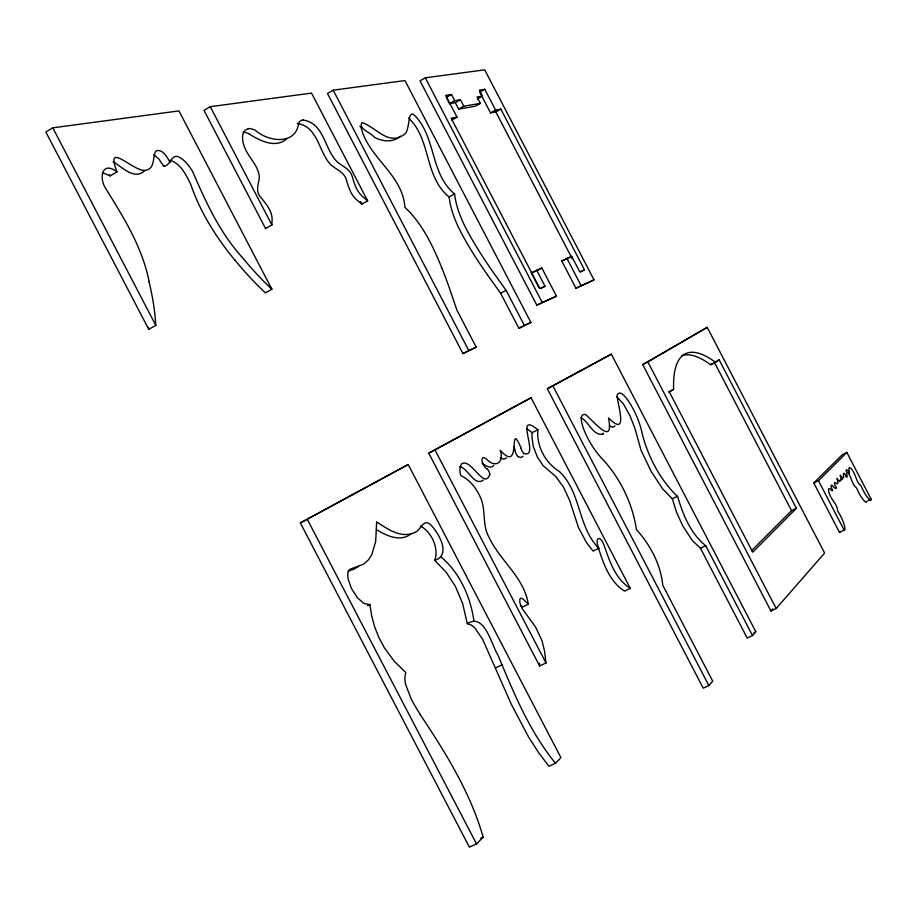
<?xml version="1.0" encoding="UTF-8"?>
<svg xmlns="http://www.w3.org/2000/svg" width="917" height="917" viewBox="0 0 917 917"><rect width="100%" height="100%" fill="white"/><g stroke="black" fill="none" stroke-linecap="round" stroke-linejoin="round"><path stroke-width="1.38" d="M520.409 605.346L522.06 607.237L528.318 604.2L522.954 598.95L521.051 598.182L519.916 598.709L519.79 602.538L522.186 608.67L535.574 627.056L542.05 640.811L544.526 650.955L545.97 662.945L539.632 665.971L539.471 663.255M831.845 490.194L831.845 490.159A9.342 2.43 63.9 0 1 831.295 490.618M537.878 429.752C536.388 446.212 545.317 462.753 559.232 471.407C581.298 491.982 577.538 526.954 598.824 548.251L593.047 551.083L586.456 542.509L578.489 527.573L569.721 500.625L563.554 487.191L555.897 476.668L543.059 465.572L537.328 456.964L533.19 446.189L531.906 436.045L532.147 432.686L537.878 429.752C512.993 409.44 540.743 459.314 523.871 453.399M102.349 172.545L110.155 175.892L116.963 171.88C101.833 160.188 98.727 178.379 105.799 188.638C123.933 217.787 142.456 247.544 149.173 281.863M153.735 154.709L158.859 158.996L163.662 166.286C170.482 166.309 171.513 152.554 179.514 157.357C185.372 160.532 189.315 166.229 192.765 171.743C205.649 201.763 219.461 231.875 241.515 256.6M163.662 166.286L163.879 165.587M298.667 123.635C295.354 145.459 268.566 141.745 255.614 130.604M483.259 480.141C474.169 486.652 468.358 468.381 459.681 466.604M603.432 433.248L602.893 434.085M615.032 425.935L612.865 427.288L609.301 425.935M493.678 465.4C490.595 469.424 485.15 465.355 482.101 463.303M523.114 456.219L521.005 457.583L518.22 456.551M420.101 714.377C445.582 752.697 470.501 792.494 483.133 837.175L476.531 843.915L469.378 847.159L300.34 522.942L408.191 464.518L560.952 757.683L555.496 763.265L548.916 766.291L538.726 752.788L528.662 737.199L511.216 704.061L482.594 639.195L474.731 627.755L471.006 624.89L467.338 623.709L462.627 603.501L455.348 586.295L446.155 572.219L434.761 560.39C451.875 554.968 438.211 531.688 429.786 523.985C423.024 518.93 420.639 530.462 415.195 532.204C401.898 539.104 387.467 529.143 376.658 521.876L375.672 541.523L371.752 554.751L368.451 559.874L363.694 564.138L349.469 569.457L347.818 572.987L348.036 578.765L351.486 588.588L357.47 597.827L363.992 603.478L369.906 604.612L371.66 615.766L374.698 626.987L378.87 637.51L384.372 647.792L394.23 661.237L405.772 672.459L404.821 677.823L405.371 683.75L411.274 699.178A102.498 42.663 64.8 0 0 420.135 714.309M434.761 560.39C439.151 548.263 431.54 531.975 420.456 525.98M144.416 170.952C134.191 180.466 121.984 166.779 113.1 161.701M752.525 635.596L755.837 631.802L611.33 354.145L547.346 388.774L703.236 688.174L708.887 685.561L712.715 681.182L662.785 585.287C660.733 564.528 650.291 544.858 636.409 529.533C632.753 504.51 621.13 480.153 604.441 461.171C595.213 451.966 588.049 440.63 583.43 428.445C582.192 424.697 578.318 413.372 585.539 414.507C593.941 421.453 614.436 447.255 608.475 417.946C629.188 438.372 617.359 404.661 617.095 395.227C619.777 388.911 626.368 398.058 628.42 400.947C635.343 411.401 640.204 423.287 642.679 435.575C648.812 458.328 660.802 480.531 677.755 496.773C682.878 514.746 690.719 533.82 705.735 545.707L752.525 635.596L747.217 638.072L700.462 548.24L692.197 540.377L682.787 525.888L676.517 512.248L672.356 498.791L662.555 488.784L651.185 471.418L641.04 450.258L634.988 428.548L630.094 415.997L623.4 403.916L616.705 396.603M776.183 608.51L824.624 553.043L707.213 327.346L642.702 364.588L770.922 610.974L776.183 608.51L647.861 361.928L707.213 327.346M770.922 610.974L772.802 608.831M506.551 457.95L503.811 459.165L500.132 457.904M400.385 136.129C393.324 142.869 381.804 141.745 373.953 136.92C370.686 132.335 357.905 128.919 362.043 122.614C375.97 126.878 389.702 148.141 406.059 132.816C411.194 121.892 406.586 102.005 421.453 124.036C435.323 146.261 432.893 175.915 454.545 193.957C457.342 216.389 469.779 236.059 481.482 254.857A206.348 64.179 61.2 0 0 493.002 271.948L506.115 290.368L524.364 325.42L530.897 322.463L404.959 80.558L333.192 90.187L327.495 93.511L462.947 353.584L476.198 347.142L456.872 310.049L449.433 288.179A254.33 97.03 60.4 0 0 442.097 268.555M796.392 508.316L752.731 552.206L669.387 392.052L673.617 389.324A170.619 48.67 64 0 1 715.501 362.272L719.18 359.9L796.392 508.316L791.531 510.654L751.516 550.693M832.372 499.547A42.652 11.256 64.1 0 1 835.307 504.006A5.032 1.318 64 0 1 837.187 508.087A3.542 0.917 64 0 1 837.393 508.82L837.427 508.992A3.508 0.917 64 0 1 837.439 509.852L838.172 511.915A13.732 3.588 64.1 0 1 844.947 529.201A5.731 1.502 64.1 0 1 844.133 530.106L839.456 532.33L813.78 482.972L818.445 480.714L846.849 452.459L871.15 499.203A5.433 1.341 64 0 1 870.428 500.029A12.976 3.221 63.9 0 1 861.395 486.491L860.284 484.967A3.347 0.837 63.9 0 1 859.252 484.153A4.803 1.192 63.9 0 1 857.154 480.554A39.637 9.743 63.9 0 1 855.091 475.51A7.141 1.788 63.8 0 0 850.472 468.06A7.565 1.891 63.8 0 0 848.982 469.607A64.866 16.506 63.5 0 1 849.394 473.252A5.055 1.272 63.8 0 0 846.907 469.905A4.379 1.1 63.8 0 0 846.368 471.831A13.526 3.416 63.8 0 1 847.113 475.625A9.159 2.315 63.8 0 1 846.632 477.356L846.219 476.874A3.909 0.986 63.8 0 0 844.993 474.307L844.11 473.321A6.43 1.628 63.9 0 0 843.525 475.591A5.685 1.444 63.8 0 1 843.457 477.516A10.098 2.556 63.8 0 1 842.448 477.597A4.482 1.135 63.8 0 1 840.362 475.098L840.098 475.373A5.124 1.307 63.8 0 1 840.167 479.912A5.135 1.307 63.8 0 1 837.095 478.445L836.831 478.72A4.528 1.158 63.9 0 1 837.897 482.319A10.213 2.625 63.8 0 1 837.53 483.66A5.754 1.479 63.9 0 1 836.189 483.179A6.545 1.685 63.9 0 0 834.424 483.305L834.825 484.829A3.977 1.02 63.9 0 0 836.224 487.294L836.442 487.947A9.353 2.407 63.9 0 1 835.066 488.165A13.789 3.553 63.8 0 1 832.647 485.999A4.505 1.169 63.9 0 0 831.111 486.17A5.204 1.341 63.9 0 0 832.659 490.687A65.6 16.873 63.6 0 1 830.194 489.025A7.875 2.052 64 0 0 828.578 490.698A7.439 1.937 64 0 0 832.372 499.547M813.78 482.972L842.414 454.614L846.849 452.459M602.79 434.2C592.978 436.022 588.76 421.419 580.805 417.636M286.505 139.109C275.272 148.543 260.084 140.794 249.47 134.18M358.558 566.351L353.71 569.319L347.956 571.131M410.77 534.084C400.225 542.256 386.172 535.688 376.383 529.545M681.64 355.785A170.493 48.991 64 0 1 710.675 364.737L719.18 359.9M52.796 127.841L45.85 132.025L148.76 329.352L155.821 325.397L52.796 127.841L178.953 110.9L271.89 289.233L265.403 292.844A179.491 69.692 59.5 0 1 235.004 260.176M360.473 201.58L361.802 204.113L367.648 200.823L311.528 93.098L210.268 106.693L204.01 110.395L265.575 228.528L271.89 224.94A86.897 34.789 59.1 0 0 272.017 221.708C273.083 211.735 266.285 204.136 260.52 196.995C255.247 191.195 258.56 184.191 259.351 177.703C258.938 166.699 250.066 159.019 245.573 149.643C242.696 143.556 239.612 131.761 247.773 128.873A86.313 33.413 59.9 0 1 248.496 128.804M495.593 110.086L484.772 89.281L479.751 92.136L490.572 112.917L495.593 110.086L500.854 109.123L584.53 269.919L579.796 271.879L571.727 256.37L561.777 260.99L575.933 288.213L594.021 279.88L484.715 69.841L425.293 77.819L420.043 80.845L536.812 305.155L556.459 296.122L541.832 268.016L531.321 272.888L539.104 287.846M460.437 99.724L454.717 100.664L451.508 94.497L446.327 97.454L449.536 103.621L455.291 102.658L460.437 99.724L463.819 106.212L480.359 103.357L477.046 96.996L482.491 96.102L479.373 90.13L484.772 89.281M449.536 103.621L454.717 100.664M455.291 102.658L458.66 109.134L463.819 106.212M477.448 98.967L482.491 96.102M480.359 103.357L475.281 106.234L458.66 109.134M451.794 120.116L457.01 117.158L445.696 95.402L451.508 94.497M490.572 112.917L495.856 111.943L500.854 109.123M487.523 274.917A206.187 64.568 61.2 0 1 475.98 257.86C464.311 239.062 451.84 219.404 449.112 196.983L454.545 193.957M300.34 522.942L408.191 464.518M539.632 665.971L428.766 453.181L531.046 397.772L630.311 588.382L624.557 591.156C609.461 581.481 603.673 564.024 598.377 547.908M547.346 388.774L611.33 354.145M428.766 453.181L531.046 397.772M537.626 270.274L541.832 268.016M487.512 274.928L500.648 293.302L506.115 290.368M571.727 256.37L561.777 260.99M540.812 288.523L545.042 286.264L536.605 270.056M580.748 271.936L584.53 269.919M536.812 305.155L556.459 296.122M575.933 288.213L594.021 279.88M462.947 353.584L476.198 347.142M500.648 293.302L518.873 328.32L524.364 325.42M530.897 322.463L518.873 328.32M577.87 372.187L583.212 369.425M642.702 364.588L647.861 361.928M710.675 364.737L715.501 362.272M668.504 391.914L673.617 389.324M367.591 605.77L369.906 604.612M672.356 498.791L677.617 496.2M467.338 623.709C484.864 612.189 491.684 645.843 498 655.128C513.612 692.805 529.464 731.365 555.496 763.265M700.462 548.24L705.735 545.707M495.547 667.954L502.08 664.825M867.814 500.797L871.15 499.203M753.728 632.787L755.837 631.802M480.76 838.241L483.133 837.175M545.042 286.264L539.804 288.431L451.198 118.224L457.01 117.158M531.321 272.888L535.264 271.34M297.223 123.497C318.233 126.351 318.543 152.314 330.899 164.808C336.149 169.576 343.967 171.983 346.294 179.457C348.517 187.412 351.028 195.722 358.054 200.926A69.211 24.69 60 0 0 361.791 204.101M303.126 120.07C324.102 123.016 324.423 148.944 336.768 161.449C342.018 166.241 349.801 168.682 352.139 176.133C354.375 184.111 356.885 192.41 363.9 197.625A69.279 24.541 60 0 0 367.637 200.812M170.081 160.292C180.718 163.432 186.059 174.929 190.667 184.122C200.193 212.159 216.206 237.537 234.981 260.279M359.819 126.271L360.622 126.661M526.977 428.801L532.147 432.686M630.311 588.382C614.86 578.535 609.496 560.574 603.741 544.331C599.099 533.442 594.468 539.448 598.824 548.251M408.604 118.064C431.494 139.602 423.826 176.419 449.112 196.983M441.272 557.135C459.875 573.01 470.398 596.658 473.871 620.522M486.95 468.816C483.03 467.361 478.548 454.144 486.044 458.626C494.951 468.644 504.533 463.028 500.235 450.327C522.759 475.373 507.422 416.57 521.2 448.333M597.368 545.947L597.873 546.899M170.241 162.447C167.284 157.747 162.779 148.451 155.959 150.927C152.222 156.945 155.454 168.51 145.837 170.23C134.088 172.923 104.378 139.006 116.963 171.88M435.002 449.96L545.97 662.945M210.268 106.693L271.89 224.94M307.31 519.343L476.531 843.915M818.445 480.714L844.133 530.106M714.377 362.341L791.531 510.654M495.856 111.943L572.231 258.697M566.878 258.25L581.057 285.496M425.293 77.819L542.153 302.312M552.882 385.908L708.887 685.561M333.192 90.187L468.759 350.5M110.155 175.892L109.501 174.574M442.074 268.543C433.065 246.421 422.611 223.886 404.901 207.299C402.632 174.058 368.026 157.85 360.908 126.821M513.99 446.648L515.343 451.313M521.75 605.988L522.06 607.237M528.318 604.2C524.043 577.022 499.857 560.734 488.876 536.995C481.826 524.57 486.342 509.68 480.267 497.071C477.574 491.019 473.768 485.391 468.839 480.932C466.478 478.8 463.83 476.955 460.93 475.625C459.394 472.645 459.555 467.441 461.377 464.105C470.673 456.769 484.359 490.927 489.712 474.41M243.246 132.174A41.597 16.128 59.5 0 1 249.413 133.997M265.609 227.886A86.817 34.995 59.1 0 1 265.563 228.516M248.381 128.586A41.632 16.036 59.5 0 1 255.545 130.42M298.426 123.302A43.202 15.841 59.9 0 1 303.034 119.898M518.277 456.826A4.298 1.536 63 0 1 515.251 451.233M523.905 453.663A4.253 1.513 63 0 1 521.131 448.275M486.927 468.679A4.493 1.674 63.1 0 1 489.907 474.605M148.623 327.507A222.797 105.696 57.4 0 1 148.726 329.329M149.035 281.794A223.072 105.134 57.5 0 1 155.787 325.375M271.89 289.187A179.675 69.302 59.5 0 1 241.538 256.496M841.37 478.181A3.897 0.997 63.9 0 1 841.714 479.052L842.127 479.522A9.147 2.327 63.8 0 0 842.62 478.227M847.984 472.519A7.141 1.8 63.9 0 1 850.632 477.654A39.603 9.8 63.9 0 0 852.695 482.697A4.803 1.204 63.9 0 0 854.782 486.297A3.347 0.837 63.9 0 0 855.825 487.11L856.925 488.635A12.976 3.232 63.9 0 0 865.98 502.172A5.422 1.353 64 0 0 866.703 501.324M840.259 531.402A5.731 1.502 64.2 0 1 839.456 532.33"/></g></svg>
